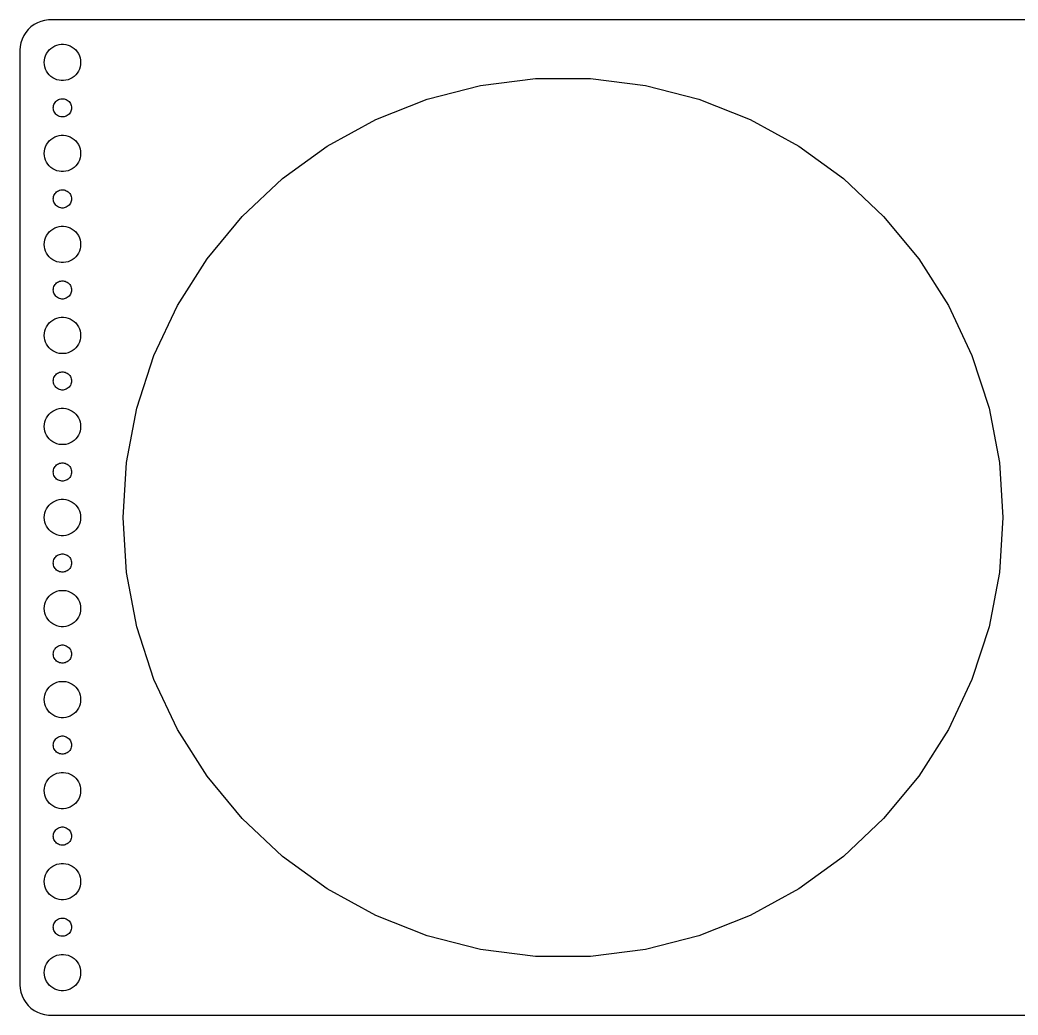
# Model space of a CAD drawing. Header units: metres. Extents: x -240 to 240, y -82 to 82.
# Drawn here: x -239.5 to -75, y -82 to 82 of the extents above; entities that cross this region are included whole.
import ezdxf

# ---------------------------------------------------------------- set-up
doc = ezdxf.new("R2010")
doc.units = ezdxf.units.M

msp = doc.modelspace()

# ---------------------------------------------------------------- linework, layer by layer
for p, q in [((-237.687, 80.8526), (-238.145, 80.4227)), ((-237.179, 81.2216), (-237.687, 80.8526)), ((-236.629, 81.5241), (-237.179, 81.2216)), ((-236.045, 81.7553), (-236.629, 81.5241)), ((-235.437, 81.9114), (-236.045, 81.7553)), ((-234.814, 81.9901), (-235.437, 81.9114)), ((234.814, 81.9901), (-234.814, 81.9901)), ((-238.882, 79.4088), (-239.149, 78.8406)), ((-238.545, 79.9389), (-238.882, 79.4088)), ((-238.145, 80.4227), (-238.545, 79.9389)), ((-239.461, 77.6267), (-239.5, 77)), ((-239.343, 78.2434), (-239.461, 77.6267)), ((-239.149, 78.8406), (-239.343, 78.2434)), ((-234.412, 77.3115), (-234.107, 77.533)), ((-234.107, 77.533), (-233.777, 77.7145)), ((-233.777, 77.7145), (-233.427, 77.8532)), ((-233.427, 77.8532), (-233.062, 77.9469)), ((-233.062, 77.9469), (-232.688, 77.9941)), ((-232.688, 77.9941), (-232.312, 77.9941)), ((-232.312, 77.9941), (-231.938, 77.9469)), ((-231.938, 77.9469), (-231.573, 77.8532)), ((-231.573, 77.8532), (-231.223, 77.7145)), ((-231.223, 77.7145), (-230.893, 77.533)), ((-230.893, 77.533), (-230.588, 77.3115)), ((-239.5, 77), (-239.5, -77)), ((-235.476, 75.376), (-235.406, 75.7461)), ((-235.406, 75.7461), (-235.289, 76.1044)), ((-235.289, 76.1044), (-235.129, 76.4453)), ((-235.129, 76.4453), (-234.927, 76.7634)), ((-234.927, 76.7634), (-234.687, 77.0536)), ((-234.687, 77.0536), (-234.412, 77.3115)), ((-230.588, 77.3115), (-230.313, 77.0536)), ((-230.313, 77.0536), (-230.073, 76.7634)), ((-230.073, 76.7634), (-229.871, 76.4453)), ((-229.871, 76.4453), (-229.711, 76.1044)), ((-229.711, 76.1044), (-229.594, 75.7461)), ((-229.594, 75.7461), (-229.524, 75.376)), ((-235.5, 75), (-235.476, 75.376)), ((-235.476, 74.624), (-235.5, 75)), ((-235.406, 74.2539), (-235.476, 74.624)), ((-235.289, 73.8956), (-235.406, 74.2539)), ((-229.594, 74.2539), (-229.711, 73.8956)), ((-229.524, 74.624), (-229.594, 74.2539)), ((-229.524, 75.376), (-229.5, 75)), ((-229.5, 75), (-229.524, 74.624)), ((-235.129, 73.5547), (-235.289, 73.8956)), ((-234.927, 73.2366), (-235.129, 73.5547)), ((-234.687, 72.9464), (-234.927, 73.2366)), ((-234.412, 72.6885), (-234.687, 72.9464)), ((-234.107, 72.467), (-234.412, 72.6885)), ((-233.777, 72.2855), (-234.107, 72.467)), ((-230.893, 72.467), (-231.223, 72.2855)), ((-230.588, 72.6885), (-230.893, 72.467)), ((-230.313, 72.9464), (-230.588, 72.6885)), ((-230.073, 73.2366), (-230.313, 72.9464)), ((-229.871, 73.5547), (-230.073, 73.2366)), ((-229.711, 73.8956), (-229.871, 73.5547)), ((-233.427, 72.1468), (-233.777, 72.2855)), ((-233.062, 72.0531), (-233.427, 72.1468)), ((-232.688, 72.0059), (-233.062, 72.0531)), ((-232.312, 72.0059), (-232.688, 72.0059)), ((-231.938, 72.0531), (-232.312, 72.0059)), ((-231.573, 72.1468), (-231.938, 72.0531)), ((-231.223, 72.2855), (-231.573, 72.1468)), ((-172.404, 68.9516), (-163.585, 71.2158)), ((-163.585, 71.2158), (-154.552, 72.3569)), ((-154.552, 72.3569), (-145.448, 72.3569)), ((-145.448, 72.3569), (-136.415, 71.2158)), ((-136.415, 71.2158), (-127.596, 68.9516)), ((-234, 67.5), (-233.988, 67.688)), ((-233.988, 67.312), (-234, 67.5)), ((-233.988, 67.688), (-233.953, 67.873)), ((-233.953, 67.873), (-233.895, 68.0522)), ((-233.895, 68.0522), (-233.814, 68.2226)), ((-233.814, 68.2226), (-233.714, 68.3817)), ((-233.714, 68.3817), (-233.593, 68.5268)), ((-233.593, 68.5268), (-233.456, 68.6558)), ((-233.456, 68.6558), (-233.304, 68.7665)), ((-233.304, 68.7665), (-233.139, 68.8572)), ((-233.139, 68.8572), (-232.964, 68.9266)), ((-232.964, 68.9266), (-232.781, 68.9734)), ((-232.781, 68.9734), (-232.594, 68.997)), ((-232.594, 68.997), (-232.406, 68.997)), ((-232.406, 68.997), (-232.219, 68.9734)), ((-232.219, 68.9734), (-232.036, 68.9266)), ((-232.036, 68.9266), (-231.861, 68.8572)), ((-231.861, 68.8572), (-231.696, 68.7665)), ((-231.696, 68.7665), (-231.544, 68.6558)), ((-231.544, 68.6558), (-231.407, 68.5268)), ((-231.407, 68.5268), (-231.286, 68.3817)), ((-231.286, 68.3817), (-231.186, 68.2226)), ((-231.186, 68.2226), (-231.105, 68.0522)), ((-231.105, 68.0522), (-231.047, 67.873)), ((-231.047, 67.873), (-231.012, 67.688)), ((-231.012, 67.688), (-231, 67.5)), ((-231, 67.5), (-231.012, 67.312)), ((-180.869, 65.6), (-172.404, 68.9516)), ((-127.596, 68.9516), (-119.131, 65.6)), ((-233.953, 67.127), (-233.988, 67.312)), ((-233.895, 66.9478), (-233.953, 67.127)), ((-233.814, 66.7774), (-233.895, 66.9478)), ((-233.714, 66.6183), (-233.814, 66.7774)), ((-233.593, 66.4732), (-233.714, 66.6183)), ((-233.456, 66.3442), (-233.593, 66.4732)), ((-233.304, 66.2335), (-233.456, 66.3442)), ((-233.139, 66.1428), (-233.304, 66.2335)), ((-232.964, 66.0734), (-233.139, 66.1428)), ((-232.781, 66.0266), (-232.964, 66.0734)), ((-232.594, 66.003), (-232.781, 66.0266)), ((-232.406, 66.003), (-232.594, 66.003)), ((-232.219, 66.0266), (-232.406, 66.003)), ((-232.036, 66.0734), (-232.219, 66.0266)), ((-231.861, 66.1428), (-232.036, 66.0734)), ((-231.696, 66.2335), (-231.861, 66.1428)), ((-231.544, 66.3442), (-231.696, 66.2335)), ((-231.407, 66.4732), (-231.544, 66.3442)), ((-231.286, 66.6183), (-231.407, 66.4732)), ((-231.186, 66.7774), (-231.286, 66.6183)), ((-231.105, 66.9478), (-231.186, 66.7774)), ((-231.047, 67.127), (-231.105, 66.9478)), ((-231.012, 67.312), (-231.047, 67.127)), ((-188.847, 61.2138), (-180.869, 65.6)), ((-119.131, 65.6), (-111.153, 61.2138)), ((-234.412, 62.3115), (-234.107, 62.533)), ((-234.107, 62.533), (-233.777, 62.7145)), ((-233.777, 62.7145), (-233.427, 62.8532)), ((-233.427, 62.8532), (-233.062, 62.9469)), ((-233.062, 62.9469), (-232.688, 62.9941)), ((-232.688, 62.9941), (-232.312, 62.9941)), ((-232.312, 62.9941), (-231.938, 62.9469)), ((-231.938, 62.9469), (-231.573, 62.8532)), ((-231.573, 62.8532), (-231.223, 62.7145)), ((-231.223, 62.7145), (-230.893, 62.533)), ((-230.893, 62.533), (-230.588, 62.3115)), ((-235.406, 60.7461), (-235.289, 61.1044)), ((-235.289, 61.1044), (-235.129, 61.4453)), ((-235.129, 61.4453), (-234.927, 61.7634)), ((-234.927, 61.7634), (-234.687, 62.0536)), ((-234.687, 62.0536), (-234.412, 62.3115)), ((-230.588, 62.3115), (-230.313, 62.0536)), ((-230.313, 62.0536), (-230.073, 61.7634)), ((-230.073, 61.7634), (-229.871, 61.4453)), ((-229.871, 61.4453), (-229.711, 61.1044)), ((-229.711, 61.1044), (-229.594, 60.7461)), ((-196.213, 55.8622), (-188.847, 61.2138)), ((-111.153, 61.2138), (-103.787, 55.8622)), ((-235.5, 60), (-235.476, 60.376)), ((-235.476, 59.624), (-235.5, 60)), ((-235.476, 60.376), (-235.406, 60.7461)), ((-235.406, 59.2539), (-235.476, 59.624)), ((-235.289, 58.8956), (-235.406, 59.2539)), ((-229.594, 59.2539), (-229.711, 58.8956)), ((-229.594, 60.7461), (-229.524, 60.376)), ((-229.524, 59.624), (-229.594, 59.2539)), ((-229.524, 60.376), (-229.5, 60)), ((-229.5, 60), (-229.524, 59.624)), ((-235.129, 58.5547), (-235.289, 58.8956)), ((-234.927, 58.2366), (-235.129, 58.5547)), ((-234.687, 57.9464), (-234.927, 58.2366)), ((-234.412, 57.6885), (-234.687, 57.9464)), ((-234.107, 57.467), (-234.412, 57.6885)), ((-230.588, 57.6885), (-230.893, 57.467)), ((-230.313, 57.9464), (-230.588, 57.6885)), ((-230.073, 58.2366), (-230.313, 57.9464)), ((-229.871, 58.5547), (-230.073, 58.2366)), ((-229.711, 58.8956), (-229.871, 58.5547)), ((-233.777, 57.2855), (-234.107, 57.467)), ((-233.427, 57.1468), (-233.777, 57.2855)), ((-233.062, 57.0531), (-233.427, 57.1468)), ((-232.688, 57.0059), (-233.062, 57.0531)), ((-232.312, 57.0059), (-232.688, 57.0059)), ((-231.938, 57.0531), (-232.312, 57.0059)), ((-231.573, 57.1468), (-231.938, 57.0531)), ((-231.223, 57.2855), (-231.573, 57.1468)), ((-230.893, 57.467), (-231.223, 57.2855)), ((-202.85, 49.6297), (-196.213, 55.8622)), ((-103.787, 55.8622), (-97.1498, 49.6297)), ((-234, 52.5), (-233.988, 52.688)), ((-233.988, 52.688), (-233.953, 52.873)), ((-233.953, 52.873), (-233.895, 53.0522)), ((-233.895, 53.0522), (-233.814, 53.2226)), ((-233.814, 53.2226), (-233.714, 53.3817)), ((-233.714, 53.3817), (-233.593, 53.5268)), ((-233.593, 53.5268), (-233.456, 53.6558)), ((-233.456, 53.6558), (-233.304, 53.7665)), ((-233.304, 53.7665), (-233.139, 53.8572)), ((-233.139, 53.8572), (-232.964, 53.9266)), ((-232.964, 53.9266), (-232.781, 53.9734)), ((-232.781, 53.9734), (-232.594, 53.997)), ((-232.594, 53.997), (-232.406, 53.997)), ((-232.406, 53.997), (-232.219, 53.9734)), ((-232.219, 53.9734), (-232.036, 53.9266)), ((-232.036, 53.9266), (-231.861, 53.8572)), ((-231.861, 53.8572), (-231.696, 53.7665)), ((-231.696, 53.7665), (-231.544, 53.6558)), ((-231.544, 53.6558), (-231.407, 53.5268)), ((-231.407, 53.5268), (-231.286, 53.3817)), ((-231.286, 53.3817), (-231.186, 53.2226)), ((-231.186, 53.2226), (-231.105, 53.0522)), ((-231.105, 53.0522), (-231.047, 52.873)), ((-231.047, 52.873), (-231.012, 52.688)), ((-231.012, 52.688), (-231, 52.5)), ((-233.988, 52.312), (-234, 52.5)), ((-233.953, 52.127), (-233.988, 52.312)), ((-233.895, 51.9478), (-233.953, 52.127)), ((-233.814, 51.7774), (-233.895, 51.9478)), ((-233.714, 51.6183), (-233.814, 51.7774)), ((-233.593, 51.4732), (-233.714, 51.6183)), ((-233.456, 51.3442), (-233.593, 51.4732)), ((-233.304, 51.2335), (-233.456, 51.3442)), ((-233.139, 51.1428), (-233.304, 51.2335)), ((-232.964, 51.0734), (-233.139, 51.1428)), ((-232.781, 51.0266), (-232.964, 51.0734)), ((-232.594, 51.003), (-232.781, 51.0266)), ((-232.406, 51.003), (-232.594, 51.003)), ((-232.219, 51.0266), (-232.406, 51.003)), ((-232.036, 51.0734), (-232.219, 51.0266)), ((-231.861, 51.1428), (-232.036, 51.0734)), ((-231.696, 51.2335), (-231.861, 51.1428)), ((-231.544, 51.3442), (-231.696, 51.2335)), ((-231.407, 51.4732), (-231.544, 51.3442)), ((-231.286, 51.6183), (-231.407, 51.4732)), ((-231.186, 51.7774), (-231.286, 51.6183)), ((-231.105, 51.9478), (-231.186, 51.7774)), ((-231.047, 52.127), (-231.105, 51.9478)), ((-231.012, 52.312), (-231.047, 52.127)), ((-231, 52.5), (-231.012, 52.312)), ((-208.654, 42.6144), (-202.85, 49.6297)), ((-97.1498, 49.6297), (-91.3463, 42.6144)), ((-234.107, 47.533), (-233.777, 47.7145)), ((-233.777, 47.7145), (-233.427, 47.8532)), ((-233.427, 47.8532), (-233.062, 47.9469)), ((-233.062, 47.9469), (-232.688, 47.9941)), ((-232.688, 47.9941), (-232.312, 47.9941)), ((-232.312, 47.9941), (-231.938, 47.9469)), ((-231.938, 47.9469), (-231.573, 47.8532)), ((-231.573, 47.8532), (-231.223, 47.7145)), ((-231.223, 47.7145), (-230.893, 47.533)), ((-235.406, 45.7461), (-235.289, 46.1044)), ((-235.289, 46.1044), (-235.129, 46.4453)), ((-235.129, 46.4453), (-234.927, 46.7634)), ((-234.927, 46.7634), (-234.687, 47.0536)), ((-234.687, 47.0536), (-234.412, 47.3115)), ((-234.412, 47.3115), (-234.107, 47.533)), ((-230.893, 47.533), (-230.588, 47.3115)), ((-230.588, 47.3115), (-230.313, 47.0536)), ((-230.313, 47.0536), (-230.073, 46.7634)), ((-230.073, 46.7634), (-229.871, 46.4453)), ((-229.871, 46.4453), (-229.711, 46.1044)), ((-229.711, 46.1044), (-229.594, 45.7461)), ((-235.5, 45), (-235.476, 45.376)), ((-235.476, 44.624), (-235.5, 45)), ((-235.476, 45.376), (-235.406, 45.7461)), ((-235.406, 44.2539), (-235.476, 44.624)), ((-229.594, 45.7461), (-229.524, 45.376)), ((-229.524, 44.624), (-229.594, 44.2539)), ((-229.524, 45.376), (-229.5, 45)), ((-229.5, 45), (-229.524, 44.624)), ((-235.289, 43.8956), (-235.406, 44.2539)), ((-235.129, 43.5547), (-235.289, 43.8956)), ((-234.927, 43.2366), (-235.129, 43.5547)), ((-234.687, 42.9464), (-234.927, 43.2366)), ((-234.412, 42.6885), (-234.687, 42.9464)), ((-230.313, 42.9464), (-230.588, 42.6885)), ((-230.073, 43.2366), (-230.313, 42.9464)), ((-229.871, 43.5547), (-230.073, 43.2366)), ((-229.711, 43.8956), (-229.871, 43.5547)), ((-229.594, 44.2539), (-229.711, 43.8956)), ((-234.107, 42.467), (-234.412, 42.6885)), ((-233.777, 42.2855), (-234.107, 42.467)), ((-233.427, 42.1468), (-233.777, 42.2855)), ((-233.062, 42.0531), (-233.427, 42.1468)), ((-232.688, 42.0059), (-233.062, 42.0531)), ((-232.312, 42.0059), (-232.688, 42.0059)), ((-231.938, 42.0531), (-232.312, 42.0059)), ((-231.573, 42.1468), (-231.938, 42.0531)), ((-231.223, 42.2855), (-231.573, 42.1468)), ((-230.893, 42.467), (-231.223, 42.2855)), ((-230.588, 42.6885), (-230.893, 42.467)), ((-213.532, 34.9271), (-208.654, 42.6144)), ((-91.3463, 42.6144), (-86.4678, 34.9271)), ((-233.988, 37.688), (-233.953, 37.873)), ((-233.953, 37.873), (-233.895, 38.0522)), ((-233.895, 38.0522), (-233.814, 38.2226)), ((-233.814, 38.2226), (-233.714, 38.3817)), ((-233.714, 38.3817), (-233.593, 38.5268)), ((-233.593, 38.5268), (-233.456, 38.6558)), ((-233.456, 38.6558), (-233.304, 38.7665)), ((-233.304, 38.7665), (-233.139, 38.8572)), ((-233.139, 38.8572), (-232.964, 38.9266)), ((-232.964, 38.9266), (-232.781, 38.9734)), ((-232.781, 38.9734), (-232.594, 38.997)), ((-232.594, 38.997), (-232.406, 38.997)), ((-232.406, 38.997), (-232.219, 38.9734)), ((-232.219, 38.9734), (-232.036, 38.9266)), ((-232.036, 38.9266), (-231.861, 38.8572)), ((-231.861, 38.8572), (-231.696, 38.7665)), ((-231.696, 38.7665), (-231.544, 38.6558)), ((-231.544, 38.6558), (-231.407, 38.5268)), ((-231.407, 38.5268), (-231.286, 38.3817)), ((-231.286, 38.3817), (-231.186, 38.2226)), ((-231.186, 38.2226), (-231.105, 38.0522)), ((-231.105, 38.0522), (-231.047, 37.873)), ((-231.047, 37.873), (-231.012, 37.688)), ((-234, 37.5), (-233.988, 37.688)), ((-233.988, 37.312), (-234, 37.5)), ((-233.953, 37.127), (-233.988, 37.312)), ((-233.895, 36.9478), (-233.953, 37.127)), ((-233.814, 36.7774), (-233.895, 36.9478)), ((-233.714, 36.6183), (-233.814, 36.7774)), ((-233.593, 36.4732), (-233.714, 36.6183)), ((-233.456, 36.3442), (-233.593, 36.4732)), ((-233.304, 36.2335), (-233.456, 36.3442)), ((-233.139, 36.1428), (-233.304, 36.2335)), ((-231.696, 36.2335), (-231.861, 36.1428)), ((-231.544, 36.3442), (-231.696, 36.2335)), ((-231.407, 36.4732), (-231.544, 36.3442)), ((-231.286, 36.6183), (-231.407, 36.4732)), ((-231.186, 36.7774), (-231.286, 36.6183)), ((-231.105, 36.9478), (-231.186, 36.7774)), ((-231.047, 37.127), (-231.105, 36.9478)), ((-231.012, 37.312), (-231.047, 37.127)), ((-231.012, 37.688), (-231, 37.5)), ((-231, 37.5), (-231.012, 37.312)), ((-232.964, 36.0734), (-233.139, 36.1428)), ((-232.781, 36.0266), (-232.964, 36.0734)), ((-232.594, 36.003), (-232.781, 36.0266)), ((-232.406, 36.003), (-232.594, 36.003)), ((-232.219, 36.0266), (-232.406, 36.003)), ((-232.036, 36.0734), (-232.219, 36.0266)), ((-231.861, 36.1428), (-232.036, 36.0734)), ((-217.409, 26.689), (-213.532, 34.9271)), ((-86.4678, 34.9271), (-82.5912, 26.689)), ((-233.427, 32.8532), (-233.062, 32.9469)), ((-233.062, 32.9469), (-232.688, 32.9941)), ((-232.688, 32.9941), (-232.312, 32.9941)), ((-232.312, 32.9941), (-231.938, 32.9469)), ((-231.938, 32.9469), (-231.573, 32.8532)), ((-235.289, 31.1044), (-235.129, 31.4453)), ((-235.129, 31.4453), (-234.927, 31.7634)), ((-234.927, 31.7634), (-234.687, 32.0536)), ((-234.687, 32.0536), (-234.412, 32.3115)), ((-234.412, 32.3115), (-234.107, 32.533)), ((-234.107, 32.533), (-233.777, 32.7145)), ((-233.777, 32.7145), (-233.427, 32.8532)), ((-231.573, 32.8532), (-231.223, 32.7145)), ((-231.223, 32.7145), (-230.893, 32.533)), ((-230.893, 32.533), (-230.588, 32.3115)), ((-230.588, 32.3115), (-230.313, 32.0536)), ((-230.313, 32.0536), (-230.073, 31.7634)), ((-230.073, 31.7634), (-229.871, 31.4453)), ((-229.871, 31.4453), (-229.711, 31.1044)), ((-235.5, 30), (-235.476, 30.376)), ((-235.476, 29.624), (-235.5, 30)), ((-235.476, 30.376), (-235.406, 30.7461)), ((-235.406, 29.2539), (-235.476, 29.624)), ((-235.406, 30.7461), (-235.289, 31.1044)), ((-229.711, 31.1044), (-229.594, 30.7461)), ((-229.594, 30.7461), (-229.524, 30.376)), ((-229.524, 29.624), (-229.594, 29.2539)), ((-229.524, 30.376), (-229.5, 30)), ((-229.5, 30), (-229.524, 29.624)), ((-235.289, 28.8956), (-235.406, 29.2539)), ((-235.129, 28.5547), (-235.289, 28.8956)), ((-234.927, 28.2366), (-235.129, 28.5547)), ((-234.687, 27.9464), (-234.927, 28.2366)), ((-230.073, 28.2366), (-230.313, 27.9464)), ((-229.871, 28.5547), (-230.073, 28.2366)), ((-229.711, 28.8956), (-229.871, 28.5547)), ((-229.594, 29.2539), (-229.711, 28.8956)), ((-234.412, 27.6884), (-234.687, 27.9464)), ((-234.107, 27.467), (-234.412, 27.6884)), ((-233.777, 27.2855), (-234.107, 27.467)), ((-233.427, 27.1468), (-233.777, 27.2855)), ((-233.062, 27.0531), (-233.427, 27.1468)), ((-232.688, 27.0059), (-233.062, 27.0531)), ((-232.312, 27.0059), (-232.688, 27.0059)), ((-231.938, 27.0531), (-232.312, 27.0059)), ((-231.573, 27.1468), (-231.938, 27.0531)), ((-231.223, 27.2855), (-231.573, 27.1468)), ((-230.893, 27.467), (-231.223, 27.2855)), ((-230.588, 27.6884), (-230.893, 27.467)), ((-230.313, 27.9464), (-230.588, 27.6884)), ((-220.222, 18.03), (-217.409, 26.689)), ((-82.5912, 26.689), (-79.7777, 18.03)), ((-233.953, 22.873), (-233.895, 23.0522)), ((-233.895, 23.0522), (-233.814, 23.2226)), ((-233.814, 23.2226), (-233.714, 23.3817)), ((-233.714, 23.3817), (-233.593, 23.5268)), ((-233.593, 23.5268), (-233.456, 23.6558)), ((-233.456, 23.6558), (-233.304, 23.7665)), ((-233.304, 23.7665), (-233.139, 23.8572)), ((-233.139, 23.8572), (-232.964, 23.9266)), ((-232.964, 23.9266), (-232.781, 23.9734)), ((-232.781, 23.9734), (-232.594, 23.997)), ((-232.594, 23.997), (-232.406, 23.997)), ((-232.406, 23.997), (-232.219, 23.9734)), ((-232.219, 23.9734), (-232.036, 23.9266)), ((-232.036, 23.9266), (-231.861, 23.8572)), ((-231.861, 23.8572), (-231.696, 23.7665)), ((-231.696, 23.7665), (-231.544, 23.6558)), ((-231.544, 23.6558), (-231.407, 23.5268)), ((-231.407, 23.5268), (-231.286, 23.3817)), ((-231.286, 23.3817), (-231.186, 23.2226)), ((-231.186, 23.2226), (-231.105, 23.0522)), ((-231.105, 23.0522), (-231.047, 22.873)), ((-234, 22.5), (-233.988, 22.688)), ((-233.988, 22.312), (-234, 22.5)), ((-233.988, 22.688), (-233.953, 22.873)), ((-233.953, 22.127), (-233.988, 22.312)), ((-233.895, 21.9478), (-233.953, 22.127)), ((-233.814, 21.7774), (-233.895, 21.9478)), ((-233.714, 21.6183), (-233.814, 21.7774)), ((-233.593, 21.4732), (-233.714, 21.6183)), ((-233.456, 21.3442), (-233.593, 21.4732)), ((-231.407, 21.4732), (-231.544, 21.3442)), ((-231.286, 21.6183), (-231.407, 21.4732)), ((-231.186, 21.7774), (-231.286, 21.6183)), ((-231.105, 21.9478), (-231.186, 21.7774)), ((-231.047, 22.127), (-231.105, 21.9478)), ((-231.047, 22.873), (-231.012, 22.688)), ((-231.012, 22.312), (-231.047, 22.127)), ((-231.012, 22.688), (-231, 22.5)), ((-231, 22.5), (-231.012, 22.312)), ((-233.304, 21.2335), (-233.456, 21.3442)), ((-233.139, 21.1427), (-233.304, 21.2335)), ((-232.964, 21.0734), (-233.139, 21.1427)), ((-232.781, 21.0266), (-232.964, 21.0734)), ((-232.594, 21.003), (-232.781, 21.0266)), ((-232.406, 21.003), (-232.594, 21.003)), ((-232.219, 21.0266), (-232.406, 21.003)), ((-232.036, 21.0734), (-232.219, 21.0266)), ((-231.861, 21.1427), (-232.036, 21.0734)), ((-231.696, 21.2335), (-231.861, 21.1427)), ((-231.544, 21.3442), (-231.696, 21.2335)), ((-235.129, 16.4453), (-234.927, 16.7634)), ((-234.927, 16.7634), (-234.687, 17.0536)), ((-234.687, 17.0536), (-234.412, 17.3115)), ((-234.412, 17.3115), (-234.107, 17.533)), ((-234.107, 17.533), (-233.777, 17.7145)), ((-233.777, 17.7145), (-233.427, 17.8532)), ((-233.427, 17.8532), (-233.062, 17.9469)), ((-233.062, 17.9469), (-232.688, 17.9941)), ((-232.688, 17.9941), (-232.312, 17.9941)), ((-232.312, 17.9941), (-231.938, 17.9469)), ((-231.938, 17.9469), (-231.573, 17.8532)), ((-231.573, 17.8532), (-231.223, 17.7145)), ((-231.223, 17.7145), (-230.893, 17.533)), ((-230.893, 17.533), (-230.588, 17.3115)), ((-230.588, 17.3115), (-230.313, 17.0536)), ((-230.313, 17.0536), (-230.073, 16.7634)), ((-230.073, 16.7634), (-229.871, 16.4453)), ((-221.928, 9.08665), (-220.222, 18.03)), ((-79.7777, 18.03), (-78.0717, 9.08665)), ((-235.5, 15), (-235.476, 15.376)), ((-235.476, 14.624), (-235.5, 15)), ((-235.476, 15.376), (-235.406, 15.7461)), ((-235.406, 15.7461), (-235.289, 16.1044)), ((-235.289, 16.1044), (-235.129, 16.4453)), ((-229.871, 16.4453), (-229.711, 16.1044)), ((-229.711, 16.1044), (-229.594, 15.7461)), ((-229.594, 15.7461), (-229.524, 15.376)), ((-229.524, 15.376), (-229.5, 15)), ((-229.5, 15), (-229.524, 14.624)), ((-235.406, 14.2539), (-235.476, 14.624)), ((-235.289, 13.8956), (-235.406, 14.2539)), ((-235.129, 13.5547), (-235.289, 13.8956)), ((-234.927, 13.2366), (-235.129, 13.5547)), ((-234.687, 12.9464), (-234.927, 13.2366)), ((-230.073, 13.2366), (-230.313, 12.9464)), ((-229.871, 13.5547), (-230.073, 13.2366)), ((-229.711, 13.8956), (-229.871, 13.5547)), ((-229.594, 14.2539), (-229.711, 13.8956)), ((-229.524, 14.624), (-229.594, 14.2539)), ((-234.412, 12.6884), (-234.687, 12.9464)), ((-234.107, 12.467), (-234.412, 12.6884)), ((-233.777, 12.2855), (-234.107, 12.467)), ((-233.427, 12.1468), (-233.777, 12.2855)), ((-233.062, 12.0531), (-233.427, 12.1468)), ((-232.688, 12.0059), (-233.062, 12.0531)), ((-232.312, 12.0059), (-232.688, 12.0059)), ((-231.938, 12.0531), (-232.312, 12.0059)), ((-231.573, 12.1468), (-231.938, 12.0531)), ((-231.223, 12.2855), (-231.573, 12.1468)), ((-230.893, 12.467), (-231.223, 12.2855)), ((-230.588, 12.6884), (-230.893, 12.467)), ((-230.313, 12.9464), (-230.588, 12.6884)), ((-233.814, 8.22263), (-233.714, 8.38167)), ((-233.714, 8.38167), (-233.593, 8.52681)), ((-233.593, 8.52681), (-233.456, 8.65576)), ((-233.456, 8.65576), (-233.304, 8.76648)), ((-233.304, 8.76648), (-233.139, 8.85724)), ((-233.139, 8.85724), (-232.964, 8.92657)), ((-232.964, 8.92657), (-232.781, 8.97342)), ((-232.781, 8.97342), (-232.594, 8.99704)), ((-232.594, 8.99704), (-232.406, 8.99704)), ((-232.406, 8.99704), (-232.219, 8.97342)), ((-232.219, 8.97342), (-232.036, 8.92657)), ((-232.036, 8.92657), (-231.861, 8.85724)), ((-231.861, 8.85724), (-231.696, 8.76648)), ((-231.696, 8.76648), (-231.544, 8.65576)), ((-231.544, 8.65576), (-231.407, 8.52681)), ((-231.407, 8.52681), (-231.286, 8.38167)), ((-231.286, 8.38167), (-231.186, 8.22263)), ((-222.5, 0), (-221.928, 9.08665)), ((-78.0717, 9.08665), (-77.5, 0)), ((-234, 7.5), (-233.988, 7.68799)), ((-233.988, 7.312), (-234, 7.5)), ((-233.988, 7.68799), (-233.953, 7.87303)), ((-233.953, 7.12695), (-233.988, 7.312)), ((-233.953, 7.87303), (-233.895, 8.05219)), ((-233.895, 6.9478), (-233.953, 7.12695)), ((-233.895, 8.05219), (-233.814, 8.22263)), ((-233.814, 6.77736), (-233.895, 6.9478)), ((-233.714, 6.61832), (-233.814, 6.77736)), ((-233.593, 6.47318), (-233.714, 6.61832)), ((-231.286, 6.61832), (-231.407, 6.47318)), ((-231.186, 6.77736), (-231.286, 6.61832)), ((-231.186, 8.22263), (-231.105, 8.05219)), ((-231.105, 6.9478), (-231.186, 6.77736)), ((-231.105, 8.05219), (-231.047, 7.87303)), ((-231.047, 7.12695), (-231.105, 6.9478)), ((-231.047, 7.87303), (-231.012, 7.68799)), ((-231.012, 7.312), (-231.047, 7.12695)), ((-231.012, 7.68799), (-231, 7.5)), ((-231, 7.5), (-231.012, 7.312)), ((-233.456, 6.34422), (-233.593, 6.47318)), ((-233.304, 6.23351), (-233.456, 6.34422)), ((-233.139, 6.14275), (-233.304, 6.23351)), ((-232.964, 6.07341), (-233.139, 6.14275)), ((-232.781, 6.02657), (-232.964, 6.07341)), ((-232.594, 6.00294), (-232.781, 6.02657)), ((-232.406, 6.00294), (-232.594, 6.00294)), ((-232.219, 6.02657), (-232.406, 6.00294)), ((-232.036, 6.07341), (-232.219, 6.02657)), ((-231.861, 6.14275), (-232.036, 6.07341)), ((-231.696, 6.23351), (-231.861, 6.14275)), ((-231.544, 6.34422), (-231.696, 6.23351)), ((-231.407, 6.47318), (-231.544, 6.34422)), ((-235.129, 1.44525), (-234.927, 1.76335)), ((-234.927, 1.76335), (-234.687, 2.05363)), ((-234.687, 2.05363), (-234.412, 2.31154)), ((-234.412, 2.31154), (-234.107, 2.53297)), ((-234.107, 2.53297), (-233.777, 2.71448)), ((-233.777, 2.71448), (-233.427, 2.85316)), ((-233.427, 2.85316), (-233.062, 2.94685)), ((-233.062, 2.94685), (-232.688, 2.99408)), ((-232.688, 2.99408), (-232.312, 2.99408)), ((-232.312, 2.99408), (-231.938, 2.94685)), ((-231.938, 2.94685), (-231.573, 2.85316)), ((-231.573, 2.85316), (-231.223, 2.71448)), ((-231.223, 2.71448), (-230.893, 2.53297)), ((-230.893, 2.53297), (-230.588, 2.31154)), ((-230.588, 2.31154), (-230.313, 2.05363)), ((-230.313, 2.05363), (-230.073, 1.76335)), ((-230.073, 1.76335), (-229.871, 1.44525)), ((-235.5, 0), (-235.476, 0.37599)), ((-235.476, -0.37599), (-235.5, 0)), ((-235.476, 0.37599), (-235.406, 0.74606)), ((-235.406, 0.74606), (-235.289, 1.10437)), ((-235.289, 1.10437), (-235.129, 1.44525)), ((-229.871, 1.44525), (-229.711, 1.10437)), ((-229.711, 1.10437), (-229.594, 0.74606)), ((-229.594, 0.74606), (-229.524, 0.37599)), ((-229.524, 0.37599), (-229.5, 0)), ((-229.5, 0), (-229.524, -0.37599)), ((-221.928, -9.08665), (-222.5, 0)), ((-77.5, 0), (-78.0717, -9.08665)), ((-235.406, -0.74606), (-235.476, -0.37599)), ((-235.289, -1.10437), (-235.406, -0.74606)), ((-235.129, -1.44525), (-235.289, -1.10437)), ((-234.927, -1.76335), (-235.129, -1.44525)), ((-229.871, -1.44525), (-230.073, -1.76335)), ((-229.711, -1.10437), (-229.871, -1.44525)), ((-229.594, -0.74606), (-229.711, -1.10437)), ((-229.524, -0.37599), (-229.594, -0.74606)), ((-234.687, -2.05363), (-234.927, -1.76335)), ((-234.412, -2.31154), (-234.687, -2.05363)), ((-234.107, -2.53297), (-234.412, -2.31154)), ((-233.777, -2.71448), (-234.107, -2.53297)), ((-233.427, -2.85316), (-233.777, -2.71448)), ((-233.062, -2.94685), (-233.427, -2.85316)), ((-232.688, -2.99408), (-233.062, -2.94685)), ((-232.312, -2.99408), (-232.688, -2.99408)), ((-231.938, -2.94685), (-232.312, -2.99408)), ((-231.573, -2.85316), (-231.938, -2.94685)), ((-231.223, -2.71448), (-231.573, -2.85316)), ((-230.893, -2.53297), (-231.223, -2.71448)), ((-230.588, -2.31154), (-230.893, -2.53297)), ((-230.313, -2.05363), (-230.588, -2.31154)), ((-230.073, -1.76335), (-230.313, -2.05363)), ((-233.714, -6.61832), (-233.593, -6.47318)), ((-233.593, -6.47318), (-233.456, -6.34422)), ((-233.456, -6.34422), (-233.304, -6.23351)), ((-233.304, -6.23351), (-233.139, -6.14275)), ((-233.139, -6.14275), (-232.964, -6.07341)), ((-232.964, -6.07341), (-232.781, -6.02657)), ((-232.781, -6.02657), (-232.594, -6.00294)), ((-232.594, -6.00294), (-232.406, -6.00294)), ((-232.406, -6.00294), (-232.219, -6.02657)), ((-232.219, -6.02657), (-232.036, -6.07341)), ((-232.036, -6.07341), (-231.861, -6.14275)), ((-231.861, -6.14275), (-231.696, -6.23351)), ((-231.696, -6.23351), (-231.544, -6.34422)), ((-231.544, -6.34422), (-231.407, -6.47318)), ((-231.407, -6.47318), (-231.286, -6.61832)), ((-234, -7.5), (-233.988, -7.312)), ((-233.988, -7.68799), (-234, -7.5)), ((-233.988, -7.312), (-233.953, -7.12695)), ((-233.953, -7.87303), (-233.988, -7.68799)), ((-233.953, -7.12695), (-233.895, -6.9478)), ((-233.895, -8.05219), (-233.953, -7.87303)), ((-233.895, -6.9478), (-233.814, -6.77736)), ((-233.814, -8.22263), (-233.895, -8.05219)), ((-233.814, -6.77736), (-233.714, -6.61832)), ((-233.714, -8.38167), (-233.814, -8.22263)), ((-231.286, -6.61832), (-231.186, -6.77736)), ((-231.186, -8.22263), (-231.286, -8.38167)), ((-231.186, -6.77736), (-231.105, -6.9478)), ((-231.105, -8.05219), (-231.186, -8.22263)), ((-231.105, -6.9478), (-231.047, -7.12695)), ((-231.047, -7.87303), (-231.105, -8.05219)), ((-231.047, -7.12695), (-231.012, -7.312)), ((-231.012, -7.68799), (-231.047, -7.87303)), ((-231.012, -7.312), (-231, -7.5)), ((-231, -7.5), (-231.012, -7.68799)), ((-233.593, -8.52681), (-233.714, -8.38167)), ((-233.456, -8.65576), (-233.593, -8.52681)), ((-233.304, -8.76648), (-233.456, -8.65576)), ((-233.139, -8.85724), (-233.304, -8.76648)), ((-232.964, -8.92657), (-233.139, -8.85724)), ((-232.781, -8.97342), (-232.964, -8.92657)), ((-232.594, -8.99704), (-232.781, -8.97342)), ((-232.406, -8.99704), (-232.594, -8.99704)), ((-232.219, -8.97342), (-232.406, -8.99704)), ((-232.036, -8.92657), (-232.219, -8.97342)), ((-231.861, -8.85724), (-232.036, -8.92657)), ((-231.696, -8.76648), (-231.861, -8.85724)), ((-231.544, -8.65576), (-231.696, -8.76648)), ((-231.407, -8.52681), (-231.544, -8.65576)), ((-231.286, -8.38167), (-231.407, -8.52681)), ((-220.222, -18.03), (-221.928, -9.08665)), ((-78.0717, -9.08665), (-79.7777, -18.03)), ((-234.927, -13.2366), (-234.687, -12.9464)), ((-234.687, -12.9464), (-234.412, -12.6884)), ((-234.412, -12.6884), (-234.107, -12.467)), ((-234.107, -12.467), (-233.777, -12.2855)), ((-233.777, -12.2855), (-233.427, -12.1468)), ((-233.427, -12.1468), (-233.062, -12.0531)), ((-233.062, -12.0531), (-232.688, -12.0059)), ((-232.688, -12.0059), (-232.312, -12.0059)), ((-232.312, -12.0059), (-231.938, -12.0531)), ((-231.938, -12.0531), (-231.573, -12.1468)), ((-231.573, -12.1468), (-231.223, -12.2855)), ((-231.223, -12.2855), (-230.893, -12.467)), ((-230.893, -12.467), (-230.588, -12.6884)), ((-230.588, -12.6884), (-230.313, -12.9464)), ((-230.313, -12.9464), (-230.073, -13.2366)), ((-235.5, -15), (-235.476, -14.624)), ((-235.476, -14.624), (-235.406, -14.2539)), ((-235.406, -14.2539), (-235.289, -13.8956)), ((-235.289, -13.8956), (-235.129, -13.5547)), ((-235.129, -13.5547), (-234.927, -13.2366)), ((-230.073, -13.2366), (-229.871, -13.5547)), ((-229.871, -13.5547), (-229.711, -13.8956)), ((-229.711, -13.8956), (-229.594, -14.2539)), ((-229.594, -14.2539), (-229.524, -14.624)), ((-229.524, -14.624), (-229.5, -15)), ((-235.476, -15.376), (-235.5, -15)), ((-235.406, -15.7461), (-235.476, -15.376)), ((-235.289, -16.1044), (-235.406, -15.7461)), ((-235.129, -16.4453), (-235.289, -16.1044)), ((-234.927, -16.7634), (-235.129, -16.4453)), ((-229.871, -16.4453), (-230.073, -16.7634)), ((-229.711, -16.1044), (-229.871, -16.4453)), ((-229.594, -15.7461), (-229.711, -16.1044)), ((-229.524, -15.376), (-229.594, -15.7461)), ((-229.5, -15), (-229.524, -15.376)), ((-234.687, -17.0536), (-234.927, -16.7634)), ((-234.412, -17.3115), (-234.687, -17.0536)), ((-234.107, -17.533), (-234.412, -17.3115)), ((-233.777, -17.7145), (-234.107, -17.533)), ((-233.427, -17.8532), (-233.777, -17.7145)), ((-233.062, -17.9469), (-233.427, -17.8532)), ((-232.688, -17.9941), (-233.062, -17.9469)), ((-232.312, -17.9941), (-232.688, -17.9941)), ((-231.938, -17.9469), (-232.312, -17.9941)), ((-231.573, -17.8532), (-231.938, -17.9469)), ((-231.223, -17.7145), (-231.573, -17.8532)), ((-230.893, -17.533), (-231.223, -17.7145)), ((-230.588, -17.3115), (-230.893, -17.533)), ((-230.313, -17.0536), (-230.588, -17.3115)), ((-230.073, -16.7634), (-230.313, -17.0536)), ((-217.409, -26.689), (-220.222, -18.03)), ((-79.7777, -18.03), (-82.5912, -26.689)), ((-233.593, -21.4732), (-233.456, -21.3442)), ((-233.456, -21.3442), (-233.304, -21.2335)), ((-233.304, -21.2335), (-233.139, -21.1427)), ((-233.139, -21.1427), (-232.964, -21.0734)), ((-232.964, -21.0734), (-232.781, -21.0266)), ((-232.781, -21.0266), (-232.594, -21.003)), ((-232.594, -21.003), (-232.406, -21.003)), ((-232.406, -21.003), (-232.219, -21.0266)), ((-232.219, -21.0266), (-232.036, -21.0734)), ((-232.036, -21.0734), (-231.861, -21.1427)), ((-231.861, -21.1427), (-231.696, -21.2335)), ((-231.696, -21.2335), (-231.544, -21.3442)), ((-231.544, -21.3442), (-231.407, -21.4732)), ((-234, -22.5), (-233.988, -22.312)), ((-233.988, -22.688), (-234, -22.5)), ((-233.988, -22.312), (-233.953, -22.127)), ((-233.953, -22.873), (-233.988, -22.688)), ((-233.953, -22.127), (-233.895, -21.9478)), ((-233.895, -23.0522), (-233.953, -22.873)), ((-233.895, -21.9478), (-233.814, -21.7774)), ((-233.814, -21.7774), (-233.714, -21.6183)), ((-233.714, -21.6183), (-233.593, -21.4732)), ((-231.407, -21.4732), (-231.286, -21.6183)), ((-231.286, -21.6183), (-231.186, -21.7774)), ((-231.186, -21.7774), (-231.105, -21.9478)), ((-231.105, -21.9478), (-231.047, -22.127)), ((-231.047, -22.873), (-231.105, -23.0522)), ((-231.047, -22.127), (-231.012, -22.312)), ((-231.012, -22.688), (-231.047, -22.873)), ((-231.012, -22.312), (-231, -22.5)), ((-231, -22.5), (-231.012, -22.688)), ((-233.814, -23.2226), (-233.895, -23.0522)), ((-233.714, -23.3817), (-233.814, -23.2226)), ((-233.593, -23.5268), (-233.714, -23.3817)), ((-233.456, -23.6558), (-233.593, -23.5268)), ((-233.304, -23.7665), (-233.456, -23.6558)), ((-233.139, -23.8572), (-233.304, -23.7665)), ((-232.964, -23.9266), (-233.139, -23.8572)), ((-232.781, -23.9734), (-232.964, -23.9266)), ((-232.594, -23.997), (-232.781, -23.9734)), ((-232.406, -23.997), (-232.594, -23.997)), ((-232.219, -23.9734), (-232.406, -23.997)), ((-232.036, -23.9266), (-232.219, -23.9734)), ((-231.861, -23.8572), (-232.036, -23.9266)), ((-231.696, -23.7665), (-231.861, -23.8572)), ((-231.544, -23.6558), (-231.696, -23.7665)), ((-231.407, -23.5268), (-231.544, -23.6558)), ((-231.286, -23.3817), (-231.407, -23.5268)), ((-231.186, -23.2226), (-231.286, -23.3817)), ((-231.105, -23.0522), (-231.186, -23.2226)), ((-234.927, -28.2366), (-234.687, -27.9464)), ((-234.687, -27.9464), (-234.412, -27.6884)), ((-234.412, -27.6884), (-234.107, -27.467)), ((-234.107, -27.467), (-233.777, -27.2855)), ((-233.777, -27.2855), (-233.427, -27.1468)), ((-233.427, -27.1468), (-233.062, -27.0531)), ((-233.062, -27.0531), (-232.688, -27.0059)), ((-232.688, -27.0059), (-232.312, -27.0059)), ((-232.312, -27.0059), (-231.938, -27.0531)), ((-231.938, -27.0531), (-231.573, -27.1468)), ((-231.573, -27.1468), (-231.223, -27.2855)), ((-231.223, -27.2855), (-230.893, -27.467)), ((-230.893, -27.467), (-230.588, -27.6884)), ((-230.588, -27.6884), (-230.313, -27.9464)), ((-230.313, -27.9464), (-230.073, -28.2366)), ((-213.532, -34.9271), (-217.409, -26.689)), ((-82.5912, -26.689), (-86.4678, -34.9271)), ((-235.476, -29.624), (-235.406, -29.2539)), ((-235.406, -29.2539), (-235.289, -28.8956)), ((-235.289, -28.8956), (-235.129, -28.5547)), ((-235.129, -28.5547), (-234.927, -28.2366)), ((-230.073, -28.2366), (-229.871, -28.5547)), ((-229.871, -28.5547), (-229.711, -28.8956)), ((-229.711, -28.8956), (-229.594, -29.2539)), ((-229.594, -29.2539), (-229.524, -29.624)), ((-235.5, -30), (-235.476, -29.624)), ((-235.476, -30.376), (-235.5, -30)), ((-235.406, -30.7461), (-235.476, -30.376)), ((-235.289, -31.1044), (-235.406, -30.7461)), ((-235.129, -31.4453), (-235.289, -31.1044)), ((-229.711, -31.1044), (-229.871, -31.4453)), ((-229.594, -30.7461), (-229.711, -31.1044)), ((-229.524, -30.376), (-229.594, -30.7461)), ((-229.524, -29.624), (-229.5, -30)), ((-229.5, -30), (-229.524, -30.376)), ((-234.927, -31.7634), (-235.129, -31.4453)), ((-234.687, -32.0536), (-234.927, -31.7634)), ((-234.412, -32.3115), (-234.687, -32.0536)), ((-234.107, -32.533), (-234.412, -32.3115)), ((-233.777, -32.7145), (-234.107, -32.533)), ((-233.427, -32.8532), (-233.777, -32.7145)), ((-233.062, -32.9469), (-233.427, -32.8532)), ((-231.573, -32.8532), (-231.938, -32.9469)), ((-231.223, -32.7145), (-231.573, -32.8532)), ((-230.893, -32.533), (-231.223, -32.7145)), ((-230.588, -32.3115), (-230.893, -32.533)), ((-230.313, -32.0536), (-230.588, -32.3115)), ((-230.073, -31.7634), (-230.313, -32.0536)), ((-229.871, -31.4453), (-230.073, -31.7634)), ((-232.688, -32.9941), (-233.062, -32.9469)), ((-232.312, -32.9941), (-232.688, -32.9941)), ((-231.938, -32.9469), (-232.312, -32.9941)), ((-233.304, -36.2335), (-233.139, -36.1428)), ((-233.139, -36.1428), (-232.964, -36.0734)), ((-232.964, -36.0734), (-232.781, -36.0266)), ((-232.781, -36.0266), (-232.594, -36.003)), ((-232.594, -36.003), (-232.406, -36.003)), ((-232.406, -36.003), (-232.219, -36.0266)), ((-232.219, -36.0266), (-232.036, -36.0734)), ((-232.036, -36.0734), (-231.861, -36.1428)), ((-231.861, -36.1428), (-231.696, -36.2335)), ((-208.654, -42.6144), (-213.532, -34.9271)), ((-86.4678, -34.9271), (-91.3463, -42.6144)), ((-234, -37.5), (-233.988, -37.312)), ((-233.988, -37.688), (-234, -37.5)), ((-233.988, -37.312), (-233.953, -37.127)), ((-233.953, -37.873), (-233.988, -37.688)), ((-233.953, -37.127), (-233.895, -36.9478)), ((-233.895, -36.9478), (-233.814, -36.7774)), ((-233.814, -36.7774), (-233.714, -36.6183)), ((-233.714, -36.6183), (-233.593, -36.4732)), ((-233.593, -36.4732), (-233.456, -36.3442)), ((-233.456, -36.3442), (-233.304, -36.2335)), ((-231.696, -36.2335), (-231.544, -36.3442)), ((-231.544, -36.3442), (-231.407, -36.4732)), ((-231.407, -36.4732), (-231.286, -36.6183)), ((-231.286, -36.6183), (-231.186, -36.7774)), ((-231.186, -36.7774), (-231.105, -36.9478)), ((-231.105, -36.9478), (-231.047, -37.127)), ((-231.047, -37.127), (-231.012, -37.312)), ((-231.012, -37.688), (-231.047, -37.873)), ((-231.012, -37.312), (-231, -37.5)), ((-231, -37.5), (-231.012, -37.688)), ((-233.895, -38.0522), (-233.953, -37.873)), ((-233.814, -38.2226), (-233.895, -38.0522)), ((-233.714, -38.3817), (-233.814, -38.2226)), ((-233.593, -38.5268), (-233.714, -38.3817)), ((-233.456, -38.6558), (-233.593, -38.5268)), ((-233.304, -38.7665), (-233.456, -38.6558)), ((-233.139, -38.8572), (-233.304, -38.7665)), ((-232.964, -38.9266), (-233.139, -38.8572)), ((-232.781, -38.9734), (-232.964, -38.9266)), ((-232.594, -38.997), (-232.781, -38.9734)), ((-232.406, -38.997), (-232.594, -38.997)), ((-232.219, -38.9734), (-232.406, -38.997)), ((-232.036, -38.9266), (-232.219, -38.9734)), ((-231.861, -38.8572), (-232.036, -38.9266)), ((-231.696, -38.7665), (-231.861, -38.8572)), ((-231.544, -38.6558), (-231.696, -38.7665)), ((-231.407, -38.5268), (-231.544, -38.6558)), ((-231.286, -38.3817), (-231.407, -38.5268)), ((-231.186, -38.2226), (-231.286, -38.3817)), ((-231.105, -38.0522), (-231.186, -38.2226)), ((-231.047, -37.873), (-231.105, -38.0522)), ((-234.687, -42.9464), (-234.412, -42.6885)), ((-234.412, -42.6885), (-234.107, -42.467)), ((-234.107, -42.467), (-233.777, -42.2855)), ((-233.777, -42.2855), (-233.427, -42.1468)), ((-233.427, -42.1468), (-233.062, -42.0531)), ((-233.062, -42.0531), (-232.688, -42.0059)), ((-232.688, -42.0059), (-232.312, -42.0059)), ((-232.312, -42.0059), (-231.938, -42.0531)), ((-231.938, -42.0531), (-231.573, -42.1468)), ((-231.573, -42.1468), (-231.223, -42.2855)), ((-231.223, -42.2855), (-230.893, -42.467)), ((-230.893, -42.467), (-230.588, -42.6885)), ((-230.588, -42.6885), (-230.313, -42.9464)), ((-202.85, -49.6297), (-208.654, -42.6144)), ((-91.3463, -42.6144), (-97.1498, -49.6297)), ((-235.476, -44.624), (-235.406, -44.2539)), ((-235.406, -44.2539), (-235.289, -43.8956)), ((-235.289, -43.8956), (-235.129, -43.5547)), ((-235.129, -43.5547), (-234.927, -43.2366)), ((-234.927, -43.2366), (-234.687, -42.9464)), ((-230.313, -42.9464), (-230.073, -43.2366)), ((-230.073, -43.2366), (-229.871, -43.5547)), ((-229.871, -43.5547), (-229.711, -43.8956)), ((-229.711, -43.8956), (-229.594, -44.2539)), ((-229.594, -44.2539), (-229.524, -44.624)), ((-235.5, -45), (-235.476, -44.624)), ((-235.476, -45.376), (-235.5, -45)), ((-235.406, -45.7461), (-235.476, -45.376)), ((-235.289, -46.1044), (-235.406, -45.7461)), ((-229.594, -45.7461), (-229.711, -46.1044)), ((-229.524, -45.376), (-229.594, -45.7461)), ((-229.524, -44.624), (-229.5, -45)), ((-229.5, -45), (-229.524, -45.376)), ((-235.129, -46.4453), (-235.289, -46.1044)), ((-234.927, -46.7634), (-235.129, -46.4453)), ((-234.687, -47.0536), (-234.927, -46.7634)), ((-234.412, -47.3115), (-234.687, -47.0536)), ((-234.107, -47.533), (-234.412, -47.3115)), ((-233.777, -47.7145), (-234.107, -47.533)), ((-230.893, -47.533), (-231.223, -47.7145)), ((-230.588, -47.3115), (-230.893, -47.533)), ((-230.313, -47.0536), (-230.588, -47.3115)), ((-230.073, -46.7634), (-230.313, -47.0536)), ((-229.871, -46.4453), (-230.073, -46.7634)), ((-229.711, -46.1044), (-229.871, -46.4453)), ((-233.427, -47.8532), (-233.777, -47.7145)), ((-233.062, -47.9469), (-233.427, -47.8532)), ((-232.688, -47.9941), (-233.062, -47.9469)), ((-232.312, -47.9941), (-232.688, -47.9941)), ((-231.938, -47.9469), (-232.312, -47.9941)), ((-231.573, -47.8532), (-231.938, -47.9469)), ((-231.223, -47.7145), (-231.573, -47.8532)), ((-196.213, -55.8622), (-202.85, -49.6297)), ((-97.1498, -49.6297), (-103.787, -55.8622)), ((-234, -52.5), (-233.988, -52.312)), ((-233.988, -52.688), (-234, -52.5)), ((-233.988, -52.312), (-233.953, -52.127)), ((-233.953, -52.127), (-233.895, -51.9478)), ((-233.895, -51.9478), (-233.814, -51.7774)), ((-233.814, -51.7774), (-233.714, -51.6183)), ((-233.714, -51.6183), (-233.593, -51.4732)), ((-233.593, -51.4732), (-233.456, -51.3442)), ((-233.456, -51.3442), (-233.304, -51.2335)), ((-233.304, -51.2335), (-233.139, -51.1428)), ((-233.139, -51.1428), (-232.964, -51.0734)), ((-232.964, -51.0734), (-232.781, -51.0266)), ((-232.781, -51.0266), (-232.594, -51.003)), ((-232.594, -51.003), (-232.406, -51.003)), ((-232.406, -51.003), (-232.219, -51.0266)), ((-232.219, -51.0266), (-232.036, -51.0734)), ((-232.036, -51.0734), (-231.861, -51.1428)), ((-231.861, -51.1428), (-231.696, -51.2335)), ((-231.696, -51.2335), (-231.544, -51.3442)), ((-231.544, -51.3442), (-231.407, -51.4732)), ((-231.407, -51.4732), (-231.286, -51.6183)), ((-231.286, -51.6183), (-231.186, -51.7774)), ((-231.186, -51.7774), (-231.105, -51.9478)), ((-231.105, -51.9478), (-231.047, -52.127)), ((-231.047, -52.127), (-231.012, -52.312)), ((-231.012, -52.312), (-231, -52.5)), ((-231, -52.5), (-231.012, -52.688)), ((-233.953, -52.873), (-233.988, -52.688)), ((-233.895, -53.0522), (-233.953, -52.873)), ((-233.814, -53.2226), (-233.895, -53.0522)), ((-233.714, -53.3817), (-233.814, -53.2226)), ((-233.593, -53.5268), (-233.714, -53.3817)), ((-233.456, -53.6558), (-233.593, -53.5268)), ((-233.304, -53.7665), (-233.456, -53.6558)), ((-233.139, -53.8572), (-233.304, -53.7665)), ((-232.964, -53.9266), (-233.139, -53.8572)), ((-232.781, -53.9734), (-232.964, -53.9266)), ((-232.594, -53.997), (-232.781, -53.9734)), ((-232.406, -53.997), (-232.594, -53.997)), ((-232.219, -53.9734), (-232.406, -53.997)), ((-232.036, -53.9266), (-232.219, -53.9734)), ((-231.861, -53.8572), (-232.036, -53.9266)), ((-231.696, -53.7665), (-231.861, -53.8572)), ((-231.544, -53.6558), (-231.696, -53.7665)), ((-231.407, -53.5268), (-231.544, -53.6558)), ((-231.286, -53.3817), (-231.407, -53.5268)), ((-231.186, -53.2226), (-231.286, -53.3817)), ((-231.105, -53.0522), (-231.186, -53.2226)), ((-231.047, -52.873), (-231.105, -53.0522)), ((-231.012, -52.688), (-231.047, -52.873)), ((-188.847, -61.2138), (-196.213, -55.8622)), ((-103.787, -55.8622), (-111.153, -61.2138)), ((-234.412, -57.6885), (-234.107, -57.467)), ((-234.107, -57.467), (-233.777, -57.2855)), ((-233.777, -57.2855), (-233.427, -57.1468)), ((-233.427, -57.1468), (-233.062, -57.0531)), ((-233.062, -57.0531), (-232.688, -57.0059)), ((-232.688, -57.0059), (-232.312, -57.0059)), ((-232.312, -57.0059), (-231.938, -57.0531)), ((-231.938, -57.0531), (-231.573, -57.1468)), ((-231.573, -57.1468), (-231.223, -57.2855)), ((-231.223, -57.2855), (-230.893, -57.467)), ((-230.893, -57.467), (-230.588, -57.6885)), ((-235.406, -59.2539), (-235.289, -58.8956)), ((-235.289, -58.8956), (-235.129, -58.5547)), ((-235.129, -58.5547), (-234.927, -58.2366)), ((-234.927, -58.2366), (-234.687, -57.9464)), ((-234.687, -57.9464), (-234.412, -57.6885)), ((-230.588, -57.6885), (-230.313, -57.9464)), ((-230.313, -57.9464), (-230.073, -58.2366)), ((-230.073, -58.2366), (-229.871, -58.5547)), ((-229.871, -58.5547), (-229.711, -58.8956)), ((-229.711, -58.8956), (-229.594, -59.2539)), ((-235.5, -60), (-235.476, -59.624)), ((-235.476, -60.376), (-235.5, -60)), ((-235.476, -59.624), (-235.406, -59.2539)), ((-235.406, -60.7461), (-235.476, -60.376)), ((-235.289, -61.1044), (-235.406, -60.7461)), ((-229.594, -60.7461), (-229.711, -61.1044)), ((-229.594, -59.2539), (-229.524, -59.624)), ((-229.524, -60.376), (-229.594, -60.7461)), ((-229.524, -59.624), (-229.5, -60)), ((-229.5, -60), (-229.524, -60.376)), ((-235.129, -61.4453), (-235.289, -61.1044)), ((-234.927, -61.7634), (-235.129, -61.4453)), ((-234.687, -62.0536), (-234.927, -61.7634)), ((-234.412, -62.3115), (-234.687, -62.0536)), ((-234.107, -62.533), (-234.412, -62.3115)), ((-230.588, -62.3115), (-230.893, -62.533)), ((-230.313, -62.0536), (-230.588, -62.3115)), ((-230.073, -61.7634), (-230.313, -62.0536)), ((-229.871, -61.4453), (-230.073, -61.7634)), ((-229.711, -61.1044), (-229.871, -61.4453)), ((-180.869, -65.6), (-188.847, -61.2138)), ((-111.153, -61.2138), (-119.131, -65.6)), ((-233.777, -62.7145), (-234.107, -62.533)), ((-233.427, -62.8532), (-233.777, -62.7145)), ((-233.062, -62.9469), (-233.427, -62.8532)), ((-232.688, -62.9941), (-233.062, -62.9469)), ((-232.312, -62.9941), (-232.688, -62.9941)), ((-231.938, -62.9469), (-232.312, -62.9941)), ((-231.573, -62.8532), (-231.938, -62.9469)), ((-231.223, -62.7145), (-231.573, -62.8532)), ((-230.893, -62.533), (-231.223, -62.7145)), ((-172.404, -68.9516), (-180.869, -65.6)), ((-119.131, -65.6), (-127.596, -68.9516)), ((-234, -67.5), (-233.988, -67.312)), ((-233.988, -67.312), (-233.953, -67.127)), ((-233.953, -67.127), (-233.895, -66.9478)), ((-233.895, -66.9478), (-233.814, -66.7774)), ((-233.814, -66.7774), (-233.714, -66.6183)), ((-233.714, -66.6183), (-233.593, -66.4732)), ((-233.593, -66.4732), (-233.456, -66.3442)), ((-233.456, -66.3442), (-233.304, -66.2335)), ((-233.304, -66.2335), (-233.139, -66.1428)), ((-233.139, -66.1428), (-232.964, -66.0734)), ((-232.964, -66.0734), (-232.781, -66.0266)), ((-232.781, -66.0266), (-232.594, -66.003)), ((-232.594, -66.003), (-232.406, -66.003)), ((-232.406, -66.003), (-232.219, -66.0266)), ((-232.219, -66.0266), (-232.036, -66.0734)), ((-232.036, -66.0734), (-231.861, -66.1428)), ((-231.861, -66.1428), (-231.696, -66.2335)), ((-231.696, -66.2335), (-231.544, -66.3442)), ((-231.544, -66.3442), (-231.407, -66.4732)), ((-231.407, -66.4732), (-231.286, -66.6183)), ((-231.286, -66.6183), (-231.186, -66.7774)), ((-231.186, -66.7774), (-231.105, -66.9478)), ((-231.105, -66.9478), (-231.047, -67.127)), ((-231.047, -67.127), (-231.012, -67.312)), ((-231.012, -67.312), (-231, -67.5)), ((-233.988, -67.688), (-234, -67.5)), ((-233.953, -67.873), (-233.988, -67.688)), ((-233.895, -68.0522), (-233.953, -67.873)), ((-233.814, -68.2226), (-233.895, -68.0522)), ((-233.714, -68.3817), (-233.814, -68.2226)), ((-233.593, -68.5268), (-233.714, -68.3817)), ((-233.456, -68.6558), (-233.593, -68.5268)), ((-233.304, -68.7665), (-233.456, -68.6558)), ((-233.139, -68.8572), (-233.304, -68.7665)), ((-232.964, -68.9266), (-233.139, -68.8572)), ((-232.781, -68.9734), (-232.964, -68.9266)), ((-232.594, -68.997), (-232.781, -68.9734)), ((-232.406, -68.997), (-232.594, -68.997)), ((-232.219, -68.9734), (-232.406, -68.997)), ((-232.036, -68.9266), (-232.219, -68.9734)), ((-231.861, -68.8572), (-232.036, -68.9266)), ((-231.696, -68.7665), (-231.861, -68.8572)), ((-231.544, -68.6558), (-231.696, -68.7665)), ((-231.407, -68.5268), (-231.544, -68.6558)), ((-231.286, -68.3817), (-231.407, -68.5268)), ((-231.186, -68.2226), (-231.286, -68.3817)), ((-231.105, -68.0522), (-231.186, -68.2226)), ((-231.047, -67.873), (-231.105, -68.0522)), ((-231.012, -67.688), (-231.047, -67.873)), ((-231, -67.5), (-231.012, -67.688)), ((-163.585, -71.2158), (-172.404, -68.9516)), ((-127.596, -68.9516), (-136.415, -71.2158)), ((-234.107, -72.467), (-233.777, -72.2855)), ((-233.777, -72.2855), (-233.427, -72.1468)), ((-233.427, -72.1468), (-233.062, -72.0531)), ((-233.062, -72.0531), (-232.688, -72.0059)), ((-232.688, -72.0059), (-232.312, -72.0059)), ((-232.312, -72.0059), (-231.938, -72.0531)), ((-231.938, -72.0531), (-231.573, -72.1468)), ((-231.573, -72.1468), (-231.223, -72.2855)), ((-231.223, -72.2855), (-230.893, -72.467)), ((-154.552, -72.3569), (-163.585, -71.2158)), ((-145.448, -72.3569), (-154.552, -72.3569)), ((-136.415, -71.2158), (-145.448, -72.3569)), ((-235.406, -74.2539), (-235.289, -73.8956)), ((-235.289, -73.8956), (-235.129, -73.5547)), ((-235.129, -73.5547), (-234.927, -73.2366)), ((-234.927, -73.2366), (-234.687, -72.9464)), ((-234.687, -72.9464), (-234.412, -72.6885)), ((-234.412, -72.6885), (-234.107, -72.467)), ((-230.893, -72.467), (-230.588, -72.6885)), ((-230.588, -72.6885), (-230.313, -72.9464)), ((-230.313, -72.9464), (-230.073, -73.2366)), ((-230.073, -73.2366), (-229.871, -73.5547)), ((-229.871, -73.5547), (-229.711, -73.8956)), ((-229.711, -73.8956), (-229.594, -74.2539)), ((-235.5, -75), (-235.476, -74.624)), ((-235.476, -75.376), (-235.5, -75)), ((-235.476, -74.624), (-235.406, -74.2539)), ((-235.406, -75.7461), (-235.476, -75.376)), ((-229.594, -74.2539), (-229.524, -74.624)), ((-229.524, -75.376), (-229.594, -75.7461)), ((-229.524, -74.624), (-229.5, -75)), ((-229.5, -75), (-229.524, -75.376)), ((-239.5, -77), (-239.461, -77.6267)), ((-235.289, -76.1044), (-235.406, -75.7461)), ((-235.129, -76.4453), (-235.289, -76.1044)), ((-234.927, -76.7634), (-235.129, -76.4453)), ((-234.687, -77.0536), (-234.927, -76.7634)), ((-234.412, -77.3115), (-234.687, -77.0536)), ((-234.107, -77.533), (-234.412, -77.3115)), ((-230.588, -77.3115), (-230.893, -77.533)), ((-230.313, -77.0536), (-230.588, -77.3115)), ((-230.073, -76.7634), (-230.313, -77.0536)), ((-229.871, -76.4453), (-230.073, -76.7634)), ((-229.711, -76.1044), (-229.871, -76.4453)), ((-229.594, -75.7461), (-229.711, -76.1044)), ((-239.461, -77.6267), (-239.343, -78.2434)), ((-239.343, -78.2434), (-239.149, -78.8406)), ((-239.149, -78.8406), (-238.882, -79.4088)), ((-233.777, -77.7145), (-234.107, -77.533)), ((-233.427, -77.8532), (-233.777, -77.7145)), ((-233.062, -77.9469), (-233.427, -77.8532)), ((-232.688, -77.9941), (-233.062, -77.9469)), ((-232.312, -77.9941), (-232.688, -77.9941)), ((-231.938, -77.9469), (-232.312, -77.9941)), ((-231.573, -77.8532), (-231.938, -77.9469)), ((-231.223, -77.7145), (-231.573, -77.8532)), ((-230.893, -77.533), (-231.223, -77.7145)), ((-238.882, -79.4088), (-238.545, -79.9389)), ((-238.545, -79.9389), (-238.145, -80.4227)), ((-238.145, -80.4227), (-237.687, -80.8526)), ((-237.687, -80.8526), (-237.179, -81.2216)), ((-237.179, -81.2216), (-236.629, -81.5241)), ((-236.629, -81.5241), (-236.045, -81.7553)), ((-236.045, -81.7553), (-235.437, -81.9114)), ((-235.437, -81.9114), (-234.814, -81.9901)), ((-234.814, -81.9901), (234.814, -81.9901))]:
    msp.add_line(p, q)

doc.saveas('drawing.dxf')
